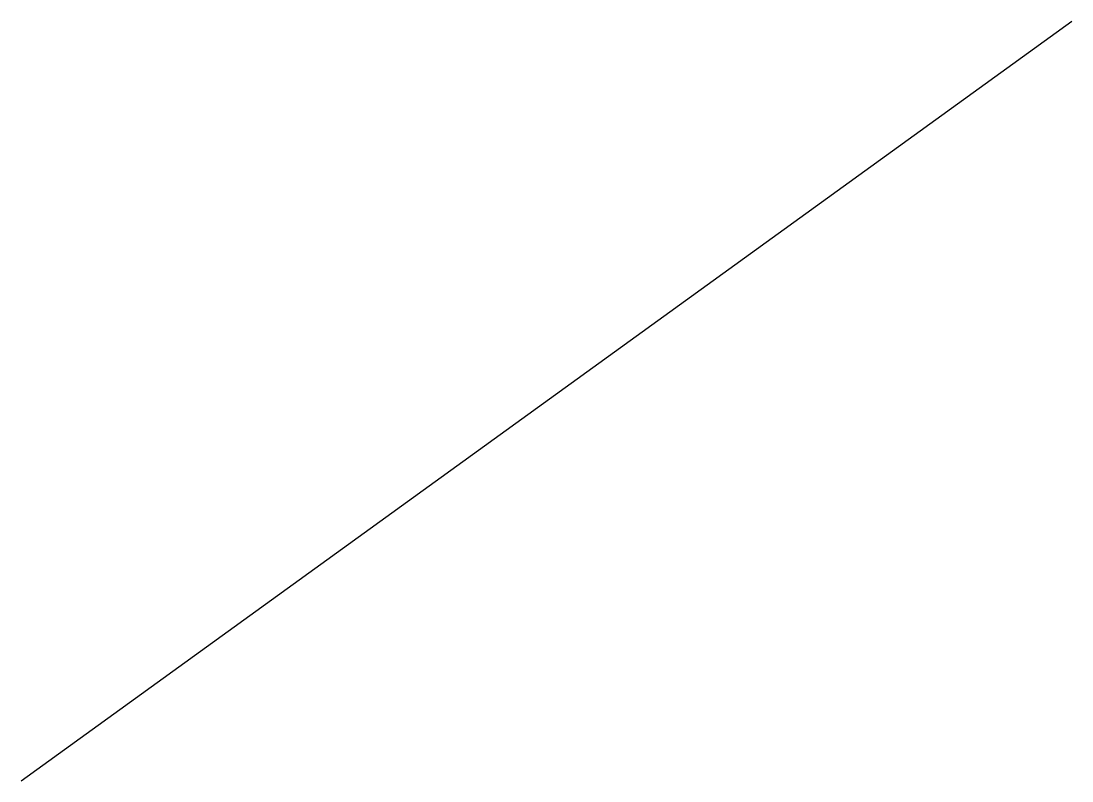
# Paper-space layout 'Présentation1' of a CAD drawing. Header units: millimetres. Extents: x 32 to 207, y 40 to 167.
import ezdxf

# ---------------------------------------------------------------- set-up
doc = ezdxf.new("R2010")
doc.units = ezdxf.units.MM

psp = doc.layouts.new('Présentation1')

# ---------------------------------------------------------------- linework, layer by layer
psp.add_line((32.14, 40.4), (206.91, 166.69))

doc.saveas('drawing.dxf')
